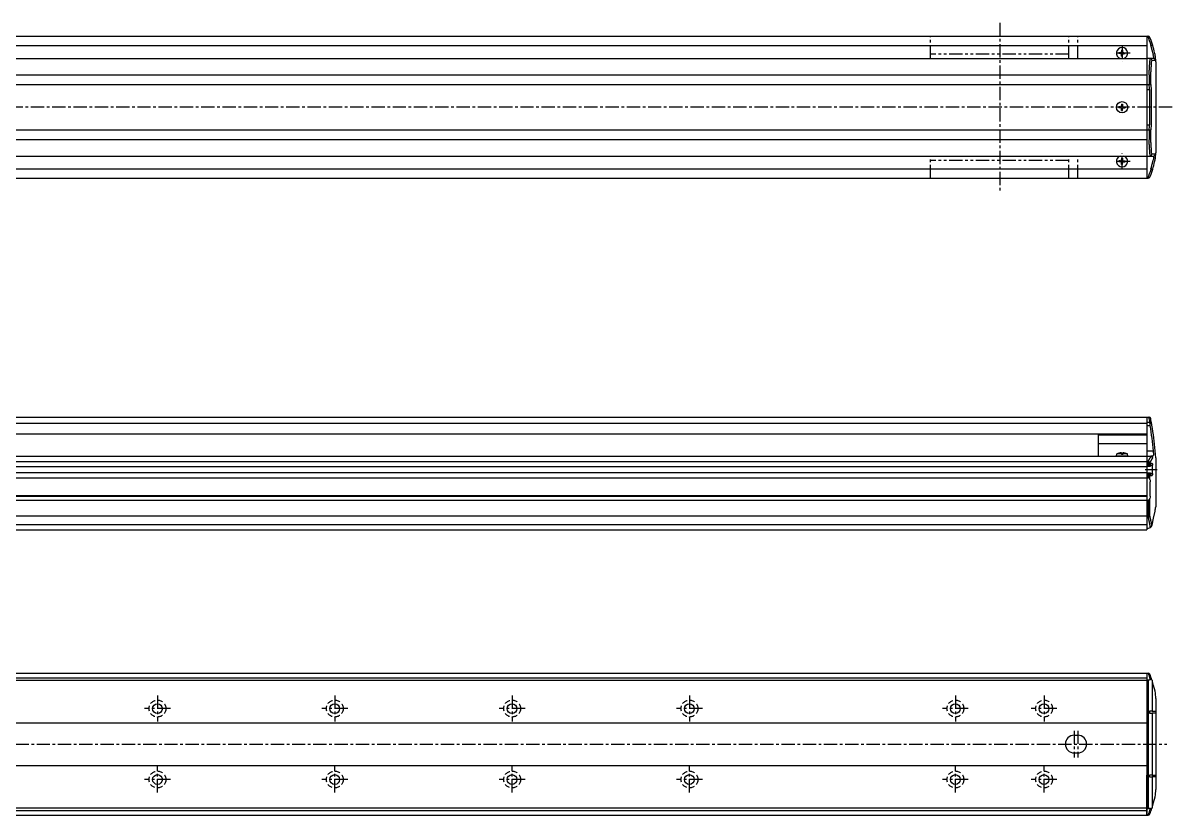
# Model space of a CAD drawing. Extents: x -463 to 833, y 41 to 537.
# Drawn here: x 185 to 833, y 90 to 537 of the extents above; entities that cross this region are included whole.
import ezdxf

# ---------------------------------------------------------------- set-up
doc = ezdxf.new("R2010")
doc.units = 0
for name, pattern in [('CENTER', [12, 7.5, -1.5, 1.5, -1.5]), ('DASHED', [4.5, 3, -1.5]), ('PHANTOM', [15, 7.5, -1.5, 1.5, -1.5, 1.5, -1.5])]:
    doc.linetypes.add(name, pattern=pattern)
doc.layers.get('0').update_dxf_attribs({"linetype": 'CONTINUOUS'})
doc.layers.add('CENTER', color=1, linetype='CENTER')

# ---------------------------------------------------------------- blocks, each defined once
blk = doc.blocks.new('DTL0004')
at = {"color": 0, "linetype": 'CONTINUOUS'}
for p, q in [((-3.15, 0), (-3.04, 1.3)), ((3.15, 0), (-3.15, 0)), ((-0.4, 1.3), (-3.04, 1.3)), ((-0.4, 1.89), (-0.4, 0.9)), ((0.4, 0.9), (-0.4, 0.9)), ((0.4, 1.89), (0.4, 0.9)), ((3.04, 1.3), (0.4, 1.3)), ((3.15, 0), (3.04, 1.3))]:
    blk.add_line(p, q, dxfattribs=at)
for start, end in [(92.87228, 112.35653), (67.64347, 87.12772)]:
    blk.add_arc((0, -6.08), 7.98, start, end, dxfattribs=at)
at = {"color": 0}
blk.add_point((0, 0), dxfattribs=at)
blk.add_point((0, 0), dxfattribs=at)

msp = doc.modelspace()

# ---------------------------------------------------------------- linework, layer by layer
at = {"color": 7, "linetype": 'CONTINUOUS'}
for p, q in [((-263.52, 529.44), (818.48, 529.44)), ((818.48, 529.44), (818.48, 449.44)), ((818.48, 529.44), (819.07, 529.44)), ((819.26, 529.44), (819.07, 529.44)), ((-25.52, 524.24), (818.48, 524.24)), ((802.73, 520.19), (802.73, 519.69)), ((803.48, 520.19), (802.73, 520.19)), ((803.48, 519.69), (802.73, 519.69)), ((804.23, 521.69), (804.23, 520.93)), ((804.23, 521.69), (804.73, 521.69)), ((804.23, 518.19), (804.23, 518.94)), ((804.73, 521.69), (804.73, 520.93)), ((804.73, 518.19), (804.73, 518.94)), ((805.48, 520.19), (806.23, 520.19)), ((805.48, 519.69), (806.23, 519.69)), ((806.23, 520.19), (806.23, 519.69)), ((820.87, 524.26), (820.73, 524.24)), ((821.87, 519.94), (822.08, 519.2)), ((823.06, 519.16), (822.85, 520.16)), ((-263.52, 516.94), (818.48, 516.94)), ((-25.52, 516.94), (818.48, 516.94)), ((804.23, 518.19), (804.73, 518.19)), ((822.15, 516.94), (818.48, 516.94)), ((821.32, 515.94), (823.15, 515.94)), ((823.39, 517.05), (823.38, 517.06)), ((823.48, 515.09), (823.48, 463.79)), ((-263.52, 507.71), (818.48, 507.71)), ((819.66, 507.69), (819.67, 507.69)), ((819.67, 507.69), (819.67, 502.19)), ((820.66, 502.78), (820.66, 507.51)), ((-263.52, 502.17), (818.48, 502.17)), ((818.48, 502.19), (819.56, 502.19)), ((818.48, 499.44), (820, 499.44)), ((819.67, 502.19), (819.56, 502.19)), ((820, 499.44), (820, 479.44)), ((820.98, 479.44), (820.98, 499.44)), ((802.73, 489.69), (802.73, 489.19)), ((803.48, 489.69), (802.73, 489.69)), ((803.48, 489.19), (802.73, 489.19)), ((804.23, 491.19), (804.23, 490.43)), ((804.23, 491.19), (804.73, 491.19)), ((804.23, 487.69), (804.23, 488.44)), ((804.23, 487.69), (804.73, 487.69)), ((804.73, 491.19), (804.73, 490.43)), ((804.73, 487.69), (804.73, 488.44)), ((805.48, 489.69), (806.23, 489.69)), ((805.48, 489.19), (806.23, 489.19)), ((806.23, 489.69), (806.23, 489.19)), ((-263.52, 476.7), (818.48, 476.7)), ((818.48, 479.44), (820, 479.44)), ((818.48, 476.69), (819.56, 476.69)), ((819.56, 476.69), (819.67, 476.68)), ((819.67, 476.68), (819.67, 471.19)), ((820.66, 471.36), (820.66, 476.1)), ((-263.52, 471.17), (818.48, 471.17)), ((819.67, 471.19), (819.66, 471.19)), ((-261.52, 461.94), (820.48, 461.94)), ((-25.52, 461.94), (818.48, 461.94)), ((804.23, 460.69), (804.23, 459.93)), ((804.23, 460.69), (804.73, 460.69)), ((804.73, 460.69), (804.73, 459.93)), ((818.48, 461.94), (822.15, 461.94)), ((823.15, 462.94), (821.32, 462.94)), ((823.38, 461.81), (823.39, 461.82)), ((-25.52, 454.64), (818.48, 454.64)), ((802.73, 459.19), (802.73, 458.69)), ((803.48, 459.19), (802.73, 459.19)), ((803.48, 458.69), (802.73, 458.69)), ((804.23, 457.19), (804.23, 457.94)), ((804.23, 457.19), (804.73, 457.19)), ((804.73, 457.19), (804.73, 457.94)), ((805.48, 459.19), (806.23, 459.19)), ((805.48, 458.69), (806.23, 458.69)), ((806.23, 459.19), (806.23, 458.69)), ((820.87, 454.61), (820.73, 454.63)), ((821.87, 458.94), (822.08, 459.67)), ((822.85, 458.72), (823.06, 459.71)), ((-263.52, 449.44), (818.48, 449.44)), ((818.48, 449.44), (819.07, 449.44)), ((819.07, 449.44), (819.26, 449.44)), ((-25.52, 314.76), (818.48, 314.76)), ((-25.52, 311.4), (818.48, 311.4)), ((818.48, 314.76), (818.48, 252.26)), ((818.48, 314.76), (818.48, 305.26)), ((818.48, 314.76), (819.66, 314.76)), ((818.48, 314.76), (818.48, 305.26)), ((818.48, 311.87), (820.18, 311.87)), ((819.67, 314.76), (819.66, 314.76)), ((-25.52, 305.26), (818.48, 305.26)), ((790.98, 305.26), (790.98, 292.76)), ((790.98, 304.79), (818.48, 304.79)), ((818.48, 309.99), (820.33, 309.99)), ((790.98, 299.8), (818.48, 299.8)), ((-263.52, 292.76), (818.48, 292.76)), ((818.48, 295.76), (822.15, 295.76)), ((818.48, 292.76), (820.73, 292.76)), ((818.48, 292.76), (818.48, 251.26)), ((821.87, 292.76), (820.73, 292.76)), ((820.73, 292.76), (820.87, 292.75)), ((822.08, 292.85), (821.87, 292.76)), ((823.38, 293.08), (823.39, 293.06)), ((823.48, 291.76), (823.48, 264.26)), ((-263.52, 289.76), (818.48, 289.76)), ((-263.52, 287.01), (818.48, 287.01)), ((818.48, 289.76), (819.07, 289.76)), ((818.48, 287.16), (820.45, 287.16)), ((819.07, 289.76), (819.26, 289.74)), ((819.26, 289.74), (819.26, 287.16)), ((820.2, 287.16), (820.2, 289.18)), ((821.4, 288.61), (820.45, 288.61)), ((820.45, 288.61), (820.45, 287.16)), ((820.45, 287.61), (821.71, 287.61)), ((821.71, 282.91), (821.71, 287.61)), ((-263.52, 283.51), (818.48, 283.51)), ((-263.52, 280.49), (818.48, 280.49)), ((818.48, 283.36), (820.45, 283.36)), ((818.48, 280.49), (819.26, 280.49)), ((819.26, 283.36), (819.26, 280.49)), ((820.2, 279.69), (820.2, 283.36)), ((820.45, 283.36), (820.45, 281.91)), ((820.45, 282.91), (821.71, 282.91)), ((820.45, 281.91), (821.4, 281.91)), ((820.34, 270.26), (820.34, 278.26)), ((-263.52, 270.56), (818.48, 270.56)), ((-263.52, 270.26), (818.48, 270.26)), ((-263.52, 268.02), (818.48, 268.02)), ((818.48, 268.02), (819.26, 268.02)), ((819.26, 268.02), (819.26, 258.76)), ((820.2, 259.03), (820.2, 268.83)), ((-263.52, 259.03), (818.48, 259.03)), ((-263.52, 254.26), (818.48, 254.26)), ((818.48, 258.76), (819.21, 258.76)), ((819.26, 258.76), (819.21, 258.76)), ((821.37, 253.79), (821.33, 253.65)), ((-263.52, 251.26), (818.48, 251.26)), ((818.48, 252.26), (819.43, 252.26)), ((-263.52, 170.47), (818.48, 170.47)), ((818.48, 170.47), (818.48, 90.47)), ((818.48, 170.47), (818.48, 148.02)), ((818.48, 170.47), (819.21, 170.47)), ((819.21, 170.47), (819.26, 170.47)), ((-263.52, 167.87), (818.48, 167.87)), ((-263.52, 166.47), (818.48, 166.47)), ((818.48, 166.72), (819.43, 166.72)), ((819.43, 94.23), (819.43, 166.72)), ((821.33, 166.68), (821.37, 166.56)), ((821.37, 166.56), (821.37, 148.97)), ((823.48, 156.12), (823.48, 104.82)), ((818.93, 148.97), (818.48, 148.97)), ((818.48, 148.02), (818.93, 148.02)), ((818.93, 148.97), (818.93, 111.97)), ((821.37, 148.97), (819.98, 148.97)), ((819.98, 148.97), (819.98, 147.97)), ((819.98, 147.97), (821.37, 147.97)), ((821.37, 148.97), (823.31, 148.97)), ((821.37, 147.97), (821.37, 112.97)), ((823.31, 147.97), (821.37, 147.97)), ((823.31, 148.97), (823.48, 148.92)), ((823.48, 147.91), (823.31, 147.97)), ((-263.52, 142.47), (818.48, 142.47)), ((777.48, 135.47), (779.48, 135.47)), ((777.48, 125.47), (779.48, 125.47)), ((-263.52, 118.47), (818.48, 118.47)), ((818.93, 112.93), (818.48, 112.92)), ((818.48, 90.47), (818.48, 112.92)), ((818.93, 111.97), (818.48, 111.97)), ((821.37, 112.97), (819.98, 112.97)), ((819.98, 111.97), (819.98, 112.97)), ((819.98, 111.97), (821.37, 111.97)), ((821.37, 112.97), (823.31, 112.97)), ((821.37, 111.97), (821.37, 94.39)), ((823.31, 111.97), (821.37, 111.97)), ((823.31, 112.97), (823.48, 113.04)), ((823.48, 112.03), (823.31, 111.97)), ((-263.52, 94.47), (818.48, 94.47)), ((-263.52, 93.07), (818.48, 93.07)), ((818.48, 94.23), (819.43, 94.23)), ((821.37, 94.39), (821.33, 94.27)), ((-263.52, 90.47), (818.48, 90.47)), ((818.48, 90.47), (819.21, 90.47)), ((819.26, 90.47), (819.21, 90.47))]:
    msp.add_line(p, q, dxfattribs=at)
at = {"color": 3, "linetype": 'PHANTOM'}
for p, q in [((696.48, 516.94), (696.48, 529.44)), ((774.48, 516.94), (774.48, 529.44)), ((779.48, 516.94), (779.48, 529.44)), ((774.48, 519.44), (696.48, 519.44)), ((696.48, 449.44), (696.48, 461.94)), ((774.48, 449.44), (774.48, 461.94)), ((779.48, 449.44), (779.48, 461.94)), ((774.48, 459.44), (696.48, 459.44))]:
    msp.add_line(p, q, dxfattribs=at)
at = {"color": 7, "linetype": 'CONTINUOUS'}
for points in [[(821.77, 524.26), (821.77, 524.26), (821.75, 524.28), (821.65, 524.34), (821.45, 524.35), (821.18, 524.32), (820.87, 524.26)], [(822.39, 517.74), (822.29, 518.3), (822.08, 519.2)], [(822.39, 461.13), (822.29, 460.57), (822.08, 459.67)], [(821.77, 454.61), (821.77, 454.61), (821.75, 454.59), (821.65, 454.53), (821.45, 454.52), (821.18, 454.55), (820.87, 454.61)], [(820.33, 309.99), (820.3, 310.42), (820.25, 311.04), (820.2, 311.54), (820.18, 311.87)], [(822.08, 292.85), (822.29, 293.25), (822.39, 293.71)], [(821.4, 288.61), (821.41, 288.61), (821.51, 288.54), (821.6, 288.37), (821.67, 288.13), (821.71, 287.83), (821.71, 287.61)], [(820.2, 279.69), (820.28, 279.2), (820.34, 278.26)], [(821.71, 282.91), (821.71, 282.81), (821.68, 282.49), (821.62, 282.2), (821.53, 282), (821.42, 281.91), (821.4, 281.91)], [(820.34, 270.26), (820.32, 269.71), (820.2, 268.83)], [(821.37, 253.79), (822.29, 257.88), (823.06, 261.84)], [(821.33, 166.68), (821.28, 166.78), (821.14, 166.91), (820.88, 166.97), (820.49, 166.9)], [(823.06, 160.2), (822.29, 163.47), (821.37, 166.56)], [(821.37, 94.39), (822.29, 97.48), (823.06, 100.75)], [(820.49, 94.05), (820.7, 93.99), (821, 93.99), (821.23, 94.1), (821.33, 94.27)]]:
    msp.add_lwpolyline(points, dxfattribs=at)
for points in [[(819.66, 507.68, 0), (819.67, 507.75, 0), (819.67, 507.81, 0), (819.68, 507.87, 0), (819.68, 507.93, 0), (819.68, 507.99, 0), (819.69, 508.06, 0), (819.69, 508.12, 0), (819.7, 508.18, 0), (819.7, 508.24, 0), (819.7, 508.3, 0), (819.71, 508.37, 0), (819.71, 508.43, 0), (819.72, 508.49, 0), (819.72, 508.55, 0), (819.73, 508.61, 0), (819.73, 508.68, 0), (819.73, 508.74, 0), (819.74, 508.8, 0), (819.74, 508.86, 0), (819.75, 508.92, 0), (819.75, 508.99, 0), (819.75, 509.05, 0), (819.76, 509.11, 0), (819.76, 509.17, 0), (819.77, 509.23, 0), (819.77, 509.29, 0), (819.77, 509.36, 0), (819.78, 509.42, 0), (819.78, 509.48, 0), (819.79, 509.54, 0), (819.79, 509.6, 0), (819.8, 509.67, 0), (819.8, 509.73, 0), (819.8, 509.79, 0), (819.81, 509.85, 0), (819.81, 509.91, 0), (819.82, 509.98, 0), (819.82, 510.04, 0), (819.82, 510.1, 0), (819.83, 510.16, 0), (819.83, 510.22, 0), (819.84, 510.29, 0), (819.84, 510.35, 0), (819.84, 510.41, 0), (819.85, 510.47, 0), (819.85, 510.53, 0), (819.86, 510.6, 0), (819.86, 510.66, 0), (819.86, 510.72, 0), (819.87, 510.78, 0), (819.87, 510.84, 0), (819.88, 510.91, 0), (819.88, 510.97, 0), (819.88, 511.03, 0), (819.89, 511.09, 0), (819.89, 511.15, 0), (819.9, 511.22, 0), (819.9, 511.28, 0), (819.9, 511.34, 0), (819.91, 511.4, 0), (819.91, 511.46, 0), (819.92, 511.53, 0), (819.92, 511.59, 0), (819.92, 511.65, 0), (819.93, 511.71, 0), (819.93, 511.77, 0), (819.94, 511.84, 0), (819.94, 511.9, 0), (819.94, 511.96, 0), (819.95, 512.02, 0), (819.95, 512.08, 0), (819.96, 512.15, 0), (819.96, 512.21, 0), (819.96, 512.27, 0), (819.97, 512.33, 0), (819.97, 512.39, 0), (819.98, 512.46, 0), (819.98, 512.52, 0), (819.98, 512.58, 0), (819.99, 512.64, 0), (819.99, 512.7, 0), (820, 512.77, 0), (820, 512.83, 0), (820, 512.89, 0), (820.01, 512.95, 0), (820.01, 513.01, 0), (820.02, 513.08, 0), (820.02, 513.14, 0), (820.02, 513.2, 0), (820.03, 513.26, 0), (820.03, 513.32, 0), (820.04, 513.39, 0), (820.04, 513.45, 0), (820.04, 513.51, 0), (820.05, 513.57, 0), (820.05, 513.63, 0), (820.06, 513.7, 0), (820.06, 513.76, 0), (820.06, 513.82, 0), (820.07, 513.88, 0), (820.07, 513.94, 0), (820.07, 514.01, 0), (820.08, 514.07, 0), (820.08, 514.13, 0), (820.09, 514.19, 0), (820.09, 514.25, 0), (820.09, 514.32, 0), (820.1, 514.38, 0), (820.1, 514.44, 0), (820.11, 514.5, 0), (820.11, 514.56, 0), (820.11, 514.63, 0), (820.12, 514.69, 0), (820.12, 514.75, 0), (820.13, 514.81, 0), (820.13, 514.87, 0), (820.13, 514.94, 0), (820.14, 515, 0), (820.14, 515.06, 0), (820.14, 515.12, 0), (820.15, 515.18, 0), (820.15, 515.25, 0), (820.16, 515.31, 0), (820.16, 515.37, 0), (820.16, 515.43, 0), (820.17, 515.49, 0), (820.17, 515.56, 0), (820.18, 515.62, 0)], [(820.66, 507.51, 0), (820.66, 507.57, 0), (820.67, 507.63, 0), (820.67, 507.69, 0), (820.67, 507.75, 0), (820.68, 507.81, 0), (820.68, 507.87, 0), (820.69, 507.93, 0), (820.69, 507.99, 0), (820.69, 508.05, 0), (820.7, 508.11, 0), (820.7, 508.18, 0), (820.71, 508.24, 0), (820.71, 508.3, 0), (820.72, 508.36, 0), (820.72, 508.42, 0), (820.72, 508.48, 0), (820.73, 508.54, 0), (820.73, 508.6, 0), (820.74, 508.66, 0), (820.74, 508.72, 0), (820.74, 508.78, 0), (820.75, 508.84, 0), (820.75, 508.9, 0), (820.76, 508.96, 0), (820.76, 509.02, 0), (820.76, 509.08, 0), (820.77, 509.15, 0), (820.77, 509.21, 0), (820.78, 509.27, 0), (820.78, 509.33, 0), (820.78, 509.39, 0), (820.79, 509.45, 0), (820.79, 509.51, 0), (820.8, 509.57, 0), (820.8, 509.63, 0), (820.8, 509.69, 0), (820.81, 509.75, 0), (820.81, 509.81, 0), (820.82, 509.87, 0), (820.82, 509.93, 0), (820.82, 509.99, 0), (820.83, 510.06, 0), (820.83, 510.12, 0), (820.84, 510.18, 0), (820.84, 510.24, 0), (820.84, 510.3, 0), (820.85, 510.36, 0), (820.85, 510.42, 0), (820.86, 510.48, 0), (820.86, 510.54, 0), (820.86, 510.6, 0), (820.87, 510.66, 0), (820.87, 510.72, 0), (820.88, 510.78, 0), (820.88, 510.84, 0), (820.88, 510.9, 0), (820.89, 510.97, 0), (820.89, 511.03, 0), (820.9, 511.09, 0), (820.9, 511.15, 0), (820.9, 511.21, 0), (820.91, 511.27, 0), (820.91, 511.33, 0), (820.91, 511.39, 0), (820.92, 511.45, 0), (820.92, 511.51, 0), (820.93, 511.57, 0), (820.93, 511.63, 0), (820.93, 511.69, 0), (820.94, 511.75, 0), (820.94, 511.82, 0), (820.95, 511.88, 0), (820.95, 511.94, 0), (820.95, 512, 0), (820.96, 512.06, 0), (820.96, 512.12, 0), (820.97, 512.18, 0), (820.97, 512.24, 0), (820.97, 512.3, 0), (820.98, 512.36, 0), (820.98, 512.42, 0), (820.99, 512.48, 0), (820.99, 512.54, 0), (820.99, 512.6, 0), (821, 512.67, 0), (821, 512.73, 0), (821, 512.79, 0), (821.01, 512.85, 0), (821.01, 512.91, 0), (821.02, 512.97, 0), (821.02, 513.03, 0), (821.02, 513.09, 0), (821.03, 513.15, 0), (821.03, 513.21, 0), (821.04, 513.27, 0), (821.04, 513.33, 0), (821.04, 513.39, 0), (821.05, 513.45, 0), (821.05, 513.52, 0), (821.05, 513.58, 0), (821.06, 513.64, 0), (821.06, 513.7, 0), (821.07, 513.76, 0), (821.07, 513.82, 0), (821.07, 513.88, 0), (821.08, 513.94, 0), (821.08, 514, 0), (821.09, 514.06, 0), (821.09, 514.12, 0), (821.09, 514.18, 0), (821.1, 514.24, 0), (821.1, 514.3, 0), (821.1, 514.37, 0), (821.11, 514.43, 0), (821.11, 514.49, 0), (821.12, 514.55, 0), (821.12, 514.61, 0), (821.12, 514.67, 0), (821.13, 514.73, 0), (821.13, 514.79, 0), (821.13, 514.85, 0), (821.14, 514.91, 0), (821.14, 514.97, 0), (821.15, 515.03, 0), (821.15, 515.09, 0), (821.15, 515.16, 0), (821.16, 515.22, 0), (821.16, 515.28, 0)], [(820.18, 463.25, 0), (820.17, 463.31, 0), (820.17, 463.38, 0), (820.16, 463.44, 0), (820.16, 463.5, 0), (820.16, 463.56, 0), (820.15, 463.62, 0), (820.15, 463.69, 0), (820.14, 463.75, 0), (820.14, 463.81, 0), (820.14, 463.87, 0), (820.13, 463.93, 0), (820.13, 464, 0), (820.13, 464.06, 0), (820.12, 464.12, 0), (820.12, 464.18, 0), (820.11, 464.24, 0), (820.11, 464.31, 0), (820.11, 464.37, 0), (820.1, 464.43, 0), (820.1, 464.49, 0), (820.09, 464.55, 0), (820.09, 464.62, 0), (820.09, 464.68, 0), (820.08, 464.74, 0), (820.08, 464.8, 0), (820.07, 464.86, 0), (820.07, 464.93, 0), (820.07, 464.99, 0), (820.06, 465.05, 0), (820.06, 465.11, 0), (820.06, 465.17, 0), (820.05, 465.24, 0), (820.05, 465.3, 0), (820.04, 465.36, 0), (820.04, 465.42, 0), (820.04, 465.48, 0), (820.03, 465.55, 0), (820.03, 465.61, 0), (820.02, 465.67, 0), (820.02, 465.73, 0), (820.02, 465.79, 0), (820.01, 465.86, 0), (820.01, 465.92, 0), (820, 465.98, 0), (820, 466.04, 0), (820, 466.1, 0), (819.99, 466.17, 0), (819.99, 466.23, 0), (819.98, 466.29, 0), (819.98, 466.35, 0), (819.98, 466.41, 0), (819.97, 466.48, 0), (819.97, 466.54, 0), (819.96, 466.6, 0), (819.96, 466.66, 0), (819.96, 466.72, 0), (819.95, 466.79, 0), (819.95, 466.85, 0), (819.94, 466.91, 0), (819.94, 466.97, 0), (819.94, 467.03, 0), (819.93, 467.1, 0), (819.93, 467.16, 0), (819.92, 467.22, 0), (819.92, 467.28, 0), (819.92, 467.34, 0), (819.91, 467.41, 0), (819.91, 467.47, 0), (819.9, 467.53, 0), (819.9, 467.59, 0), (819.9, 467.65, 0), (819.89, 467.72, 0), (819.89, 467.78, 0), (819.88, 467.84, 0), (819.88, 467.9, 0), (819.88, 467.96, 0), (819.87, 468.03, 0), (819.87, 468.09, 0), (819.86, 468.15, 0), (819.86, 468.21, 0), (819.86, 468.27, 0), (819.85, 468.34, 0), (819.85, 468.4, 0), (819.84, 468.46, 0), (819.84, 468.52, 0), (819.84, 468.58, 0), (819.83, 468.65, 0), (819.83, 468.71, 0), (819.82, 468.77, 0), (819.82, 468.83, 0), (819.82, 468.89, 0), (819.81, 468.96, 0), (819.81, 469.02, 0), (819.8, 469.08, 0), (819.8, 469.14, 0), (819.8, 469.2, 0), (819.79, 469.27, 0), (819.79, 469.33, 0), (819.78, 469.39, 0), (819.78, 469.45, 0), (819.77, 469.51, 0), (819.77, 469.58, 0), (819.77, 469.64, 0), (819.76, 469.7, 0), (819.76, 469.76, 0), (819.75, 469.82, 0), (819.75, 469.88, 0), (819.75, 469.95, 0), (819.74, 470.01, 0), (819.74, 470.07, 0), (819.73, 470.13, 0), (819.73, 470.19, 0), (819.73, 470.26, 0), (819.72, 470.32, 0), (819.72, 470.38, 0), (819.71, 470.44, 0), (819.71, 470.5, 0), (819.7, 470.57, 0), (819.7, 470.63, 0), (819.7, 470.69, 0), (819.69, 470.75, 0), (819.69, 470.81, 0), (819.68, 470.88, 0), (819.68, 470.94, 0), (819.68, 471, 0), (819.67, 471.06, 0), (819.67, 471.12, 0), (819.66, 471.18, 0)], [(821.16, 463.59, 0), (821.16, 463.65, 0), (821.15, 463.71, 0), (821.15, 463.78, 0), (821.15, 463.84, 0), (821.14, 463.9, 0), (821.14, 463.96, 0), (821.13, 464.02, 0), (821.13, 464.08, 0), (821.13, 464.14, 0), (821.12, 464.2, 0), (821.12, 464.26, 0), (821.12, 464.32, 0), (821.11, 464.38, 0), (821.11, 464.44, 0), (821.1, 464.5, 0), (821.1, 464.57, 0), (821.1, 464.63, 0), (821.09, 464.69, 0), (821.09, 464.75, 0), (821.09, 464.81, 0), (821.08, 464.87, 0), (821.08, 464.93, 0), (821.07, 464.99, 0), (821.07, 465.05, 0), (821.07, 465.11, 0), (821.06, 465.17, 0), (821.06, 465.23, 0), (821.05, 465.29, 0), (821.05, 465.35, 0), (821.05, 465.42, 0), (821.04, 465.48, 0), (821.04, 465.54, 0), (821.04, 465.6, 0), (821.03, 465.66, 0), (821.03, 465.72, 0), (821.02, 465.78, 0), (821.02, 465.84, 0), (821.02, 465.9, 0), (821.01, 465.96, 0), (821.01, 466.02, 0), (821, 466.08, 0), (821, 466.14, 0), (821, 466.2, 0), (820.99, 466.27, 0), (820.99, 466.33, 0), (820.99, 466.39, 0), (820.98, 466.45, 0), (820.98, 466.51, 0), (820.97, 466.57, 0), (820.97, 466.63, 0), (820.97, 466.69, 0), (820.96, 466.75, 0), (820.96, 466.81, 0), (820.95, 466.87, 0), (820.95, 466.93, 0), (820.95, 466.99, 0), (820.94, 467.05, 0), (820.94, 467.12, 0), (820.93, 467.18, 0), (820.93, 467.24, 0), (820.93, 467.3, 0), (820.92, 467.36, 0), (820.92, 467.42, 0), (820.91, 467.48, 0), (820.91, 467.54, 0), (820.91, 467.6, 0), (820.9, 467.66, 0), (820.9, 467.72, 0), (820.9, 467.78, 0), (820.89, 467.84, 0), (820.89, 467.9, 0), (820.88, 467.97, 0), (820.88, 468.03, 0), (820.88, 468.09, 0), (820.87, 468.15, 0), (820.87, 468.21, 0), (820.86, 468.27, 0), (820.86, 468.33, 0), (820.86, 468.39, 0), (820.85, 468.45, 0), (820.85, 468.51, 0), (820.84, 468.57, 0), (820.84, 468.63, 0), (820.84, 468.69, 0), (820.83, 468.75, 0), (820.83, 468.81, 0), (820.82, 468.88, 0), (820.82, 468.94, 0), (820.82, 469, 0), (820.81, 469.06, 0), (820.81, 469.12, 0), (820.8, 469.18, 0), (820.8, 469.24, 0), (820.8, 469.3, 0), (820.79, 469.36, 0), (820.79, 469.42, 0), (820.78, 469.48, 0), (820.78, 469.54, 0), (820.78, 469.6, 0), (820.77, 469.66, 0), (820.77, 469.72, 0), (820.76, 469.78, 0), (820.76, 469.85, 0), (820.76, 469.91, 0), (820.75, 469.97, 0), (820.75, 470.03, 0), (820.74, 470.09, 0), (820.74, 470.15, 0), (820.74, 470.21, 0), (820.73, 470.27, 0), (820.73, 470.33, 0), (820.72, 470.39, 0), (820.72, 470.45, 0), (820.72, 470.51, 0), (820.71, 470.57, 0), (820.71, 470.63, 0), (820.7, 470.69, 0), (820.7, 470.76, 0), (820.69, 470.82, 0), (820.69, 470.88, 0), (820.69, 470.94, 0), (820.68, 471, 0), (820.68, 471.06, 0), (820.67, 471.12, 0), (820.67, 471.18, 0), (820.67, 471.24, 0), (820.66, 471.3, 0), (820.66, 471.36, 0)], [(819.07, 289.76, 0), (819.08, 289.78, 0), (819.1, 289.8, 0), (819.11, 289.83, 0), (819.13, 289.85, 0), (819.15, 289.87, 0), (819.16, 289.9, 0), (819.18, 289.92, 0), (819.19, 289.94, 0), (819.21, 289.96, 0), (819.22, 289.99, 0), (819.24, 290.01, 0), (819.26, 290.03, 0), (819.27, 290.06, 0), (819.29, 290.08, 0), (819.3, 290.1, 0), (819.32, 290.13, 0), (819.33, 290.15, 0), (819.35, 290.17, 0), (819.36, 290.19, 0), (819.38, 290.22, 0), (819.4, 290.24, 0), (819.41, 290.26, 0), (819.43, 290.29, 0), (819.44, 290.31, 0), (819.46, 290.33, 0), (819.47, 290.36, 0), (819.49, 290.38, 0), (819.5, 290.4, 0), (819.52, 290.43, 0), (819.53, 290.45, 0), (819.55, 290.47, 0), (819.56, 290.5, 0), (819.58, 290.52, 0), (819.59, 290.54, 0), (819.61, 290.57, 0), (819.62, 290.59, 0), (819.64, 290.61, 0), (819.65, 290.63, 0), (819.67, 290.66, 0), (819.68, 290.68, 0), (819.7, 290.7, 0), (819.71, 290.73, 0), (819.73, 290.75, 0), (819.74, 290.77, 0), (819.76, 290.8, 0), (819.77, 290.82, 0), (819.79, 290.84, 0), (819.8, 290.87, 0), (819.81, 290.89, 0), (819.83, 290.91, 0), (819.84, 290.94, 0), (819.86, 290.96, 0), (819.87, 290.98, 0), (819.89, 291.01, 0), (819.9, 291.03, 0), (819.92, 291.05, 0), (819.93, 291.08, 0), (819.94, 291.1, 0), (819.96, 291.12, 0), (819.97, 291.15, 0), (819.99, 291.17, 0), (820, 291.19, 0), (820.02, 291.22, 0), (820.03, 291.24, 0), (820.04, 291.26, 0), (820.06, 291.29, 0), (820.07, 291.31, 0), (820.09, 291.33, 0), (820.1, 291.36, 0), (820.11, 291.38, 0), (820.13, 291.4, 0), (820.14, 291.43, 0), (820.16, 291.45, 0), (820.17, 291.47, 0), (820.18, 291.5, 0), (820.2, 291.52, 0), (820.21, 291.54, 0), (820.22, 291.57, 0), (820.24, 291.59, 0), (820.25, 291.61, 0), (820.27, 291.64, 0), (820.28, 291.66, 0), (820.29, 291.69, 0), (820.31, 291.71, 0), (820.32, 291.73, 0), (820.33, 291.76, 0), (820.35, 291.78, 0), (820.36, 291.8, 0), (820.37, 291.83, 0), (820.39, 291.85, 0), (820.4, 291.87, 0), (820.41, 291.9, 0), (820.43, 291.92, 0), (820.44, 291.94, 0), (820.45, 291.97, 0), (820.47, 291.99, 0), (820.48, 292.01, 0), (820.49, 292.04, 0), (820.51, 292.06, 0), (820.52, 292.08, 0), (820.53, 292.11, 0), (820.54, 292.13, 0), (820.56, 292.16, 0), (820.57, 292.18, 0), (820.58, 292.2, 0), (820.6, 292.23, 0), (820.61, 292.25, 0), (820.62, 292.27, 0), (820.64, 292.3, 0), (820.65, 292.32, 0), (820.66, 292.34, 0), (820.67, 292.37, 0), (820.69, 292.39, 0), (820.7, 292.42, 0), (820.71, 292.44, 0), (820.72, 292.46, 0), (820.74, 292.49, 0), (820.75, 292.51, 0), (820.76, 292.53, 0), (820.77, 292.56, 0), (820.79, 292.58, 0), (820.8, 292.6, 0), (820.81, 292.63, 0), (820.82, 292.65, 0), (820.84, 292.68, 0), (820.85, 292.7, 0), (820.86, 292.72, 0), (820.87, 292.75, 0)], [(820.2, 289.18, 0), (820.21, 289.2, 0), (820.22, 289.22, 0), (820.24, 289.24, 0), (820.25, 289.26, 0), (820.26, 289.28, 0), (820.28, 289.3, 0), (820.29, 289.32, 0), (820.3, 289.34, 0), (820.32, 289.36, 0), (820.33, 289.38, 0), (820.35, 289.4, 0), (820.36, 289.42, 0), (820.37, 289.44, 0), (820.39, 289.46, 0), (820.4, 289.48, 0), (820.41, 289.5, 0), (820.43, 289.52, 0), (820.44, 289.54, 0), (820.45, 289.56, 0), (820.47, 289.58, 0), (820.48, 289.6, 0), (820.49, 289.62, 0), (820.5, 289.64, 0), (820.52, 289.66, 0), (820.53, 289.68, 0), (820.54, 289.7, 0), (820.56, 289.72, 0), (820.57, 289.74, 0), (820.58, 289.76, 0), (820.6, 289.78, 0), (820.61, 289.8, 0), (820.62, 289.82, 0), (820.64, 289.84, 0), (820.65, 289.86, 0), (820.66, 289.88, 0), (820.67, 289.9, 0), (820.69, 289.92, 0), (820.7, 289.94, 0), (820.71, 289.96, 0), (820.73, 289.98, 0), (820.74, 290, 0), (820.75, 290.02, 0), (820.76, 290.04, 0), (820.78, 290.06, 0), (820.79, 290.08, 0), (820.8, 290.1, 0), (820.81, 290.12, 0), (820.83, 290.14, 0), (820.84, 290.16, 0), (820.85, 290.18, 0), (820.87, 290.2, 0), (820.88, 290.22, 0), (820.89, 290.24, 0), (820.9, 290.26, 0), (820.92, 290.28, 0), (820.93, 290.3, 0), (820.94, 290.32, 0), (820.95, 290.34, 0), (820.96, 290.36, 0), (820.98, 290.38, 0), (820.99, 290.4, 0), (821, 290.42, 0), (821.01, 290.44, 0), (821.03, 290.46, 0), (821.04, 290.48, 0), (821.05, 290.5, 0), (821.06, 290.52, 0), (821.08, 290.54, 0), (821.09, 290.56, 0), (821.1, 290.58, 0), (821.11, 290.6, 0), (821.12, 290.62, 0), (821.14, 290.64, 0), (821.15, 290.66, 0), (821.16, 290.68, 0), (821.17, 290.7, 0), (821.18, 290.72, 0), (821.2, 290.74, 0), (821.21, 290.76, 0), (821.22, 290.78, 0), (821.23, 290.8, 0), (821.24, 290.82, 0), (821.26, 290.84, 0), (821.27, 290.86, 0), (821.28, 290.88, 0), (821.29, 290.9, 0), (821.3, 290.92, 0), (821.31, 290.94, 0), (821.33, 290.96, 0), (821.34, 290.99, 0), (821.35, 291.01, 0), (821.36, 291.03, 0), (821.37, 291.05, 0), (821.38, 291.07, 0), (821.4, 291.09, 0), (821.41, 291.11, 0), (821.42, 291.13, 0), (821.43, 291.15, 0), (821.44, 291.17, 0), (821.45, 291.19, 0), (821.47, 291.21, 0), (821.48, 291.23, 0), (821.49, 291.25, 0), (821.5, 291.27, 0), (821.51, 291.29, 0), (821.52, 291.31, 0), (821.53, 291.33, 0), (821.54, 291.35, 0), (821.56, 291.37, 0), (821.57, 291.39, 0), (821.58, 291.41, 0), (821.59, 291.43, 0), (821.6, 291.45, 0), (821.61, 291.47, 0), (821.62, 291.49, 0), (821.63, 291.51, 0), (821.65, 291.53, 0), (821.66, 291.55, 0), (821.67, 291.57, 0), (821.68, 291.59, 0), (821.69, 291.61, 0), (821.7, 291.64, 0), (821.71, 291.66, 0), (821.72, 291.68, 0), (821.73, 291.7, 0), (821.74, 291.72, 0), (821.76, 291.74, 0), (821.77, 291.76, 0)], [(820.49, 252.56, 0), (820.48, 252.61, 0), (820.47, 252.66, 0), (820.46, 252.71, 0), (820.45, 252.76, 0), (820.44, 252.81, 0), (820.44, 252.86, 0), (820.43, 252.91, 0), (820.42, 252.96, 0), (820.41, 253, 0), (820.4, 253.05, 0), (820.39, 253.1, 0), (820.38, 253.15, 0), (820.37, 253.2, 0), (820.36, 253.25, 0), (820.35, 253.3, 0), (820.34, 253.35, 0), (820.33, 253.39, 0), (820.32, 253.44, 0), (820.32, 253.49, 0), (820.31, 253.54, 0), (820.3, 253.59, 0), (820.29, 253.64, 0), (820.28, 253.69, 0), (820.27, 253.74, 0), (820.26, 253.78, 0), (820.25, 253.83, 0), (820.24, 253.88, 0), (820.23, 253.93, 0), (820.22, 253.98, 0), (820.21, 254.03, 0), (820.2, 254.08, 0), (820.19, 254.13, 0), (820.18, 254.17, 0), (820.17, 254.22, 0), (820.16, 254.27, 0), (820.15, 254.32, 0), (820.14, 254.37, 0), (820.13, 254.42, 0), (820.13, 254.47, 0), (820.12, 254.51, 0), (820.11, 254.56, 0), (820.1, 254.61, 0), (820.09, 254.66, 0), (820.08, 254.71, 0), (820.07, 254.76, 0), (820.06, 254.81, 0), (820.05, 254.85, 0), (820.04, 254.9, 0), (820.03, 254.95, 0), (820.02, 255, 0), (820.01, 255.05, 0), (820, 255.1, 0), (819.99, 255.15, 0), (819.98, 255.19, 0), (819.97, 255.24, 0), (819.96, 255.29, 0), (819.95, 255.34, 0), (819.94, 255.39, 0), (819.93, 255.44, 0), (819.92, 255.48, 0), (819.91, 255.53, 0), (819.9, 255.58, 0), (819.89, 255.63, 0), (819.88, 255.68, 0), (819.87, 255.73, 0), (819.86, 255.78, 0), (819.85, 255.82, 0), (819.84, 255.87, 0), (819.83, 255.92, 0), (819.82, 255.97, 0), (819.81, 256.02, 0), (819.8, 256.07, 0), (819.79, 256.11, 0), (819.78, 256.16, 0), (819.77, 256.21, 0), (819.76, 256.26, 0), (819.75, 256.31, 0), (819.74, 256.36, 0), (819.73, 256.4, 0), (819.72, 256.45, 0), (819.71, 256.5, 0), (819.7, 256.55, 0), (819.69, 256.6, 0), (819.68, 256.64, 0), (819.67, 256.69, 0), (819.66, 256.74, 0), (819.65, 256.79, 0), (819.64, 256.84, 0), (819.63, 256.89, 0), (819.62, 256.93, 0), (819.61, 256.98, 0), (819.59, 257.03, 0), (819.58, 257.08, 0), (819.57, 257.13, 0), (819.56, 257.17, 0), (819.55, 257.22, 0), (819.54, 257.27, 0), (819.53, 257.32, 0), (819.52, 257.37, 0), (819.51, 257.42, 0), (819.5, 257.46, 0), (819.49, 257.51, 0), (819.48, 257.56, 0), (819.47, 257.61, 0), (819.46, 257.66, 0), (819.45, 257.7, 0), (819.44, 257.75, 0), (819.43, 257.8, 0), (819.42, 257.85, 0), (819.41, 257.9, 0), (819.4, 257.94, 0), (819.38, 257.99, 0), (819.37, 258.04, 0), (819.36, 258.09, 0), (819.35, 258.14, 0), (819.34, 258.18, 0), (819.33, 258.23, 0), (819.32, 258.28, 0), (819.31, 258.33, 0), (819.3, 258.37, 0), (819.29, 258.42, 0), (819.28, 258.47, 0), (819.27, 258.52, 0), (819.26, 258.57, 0), (819.24, 258.61, 0), (819.23, 258.66, 0), (819.22, 258.71, 0), (819.21, 258.76, 0)], [(821.33, 253.65, 0), (821.32, 253.69, 0), (821.31, 253.73, 0), (821.31, 253.78, 0), (821.3, 253.82, 0), (821.29, 253.86, 0), (821.28, 253.9, 0), (821.27, 253.94, 0), (821.27, 253.99, 0), (821.26, 254.03, 0), (821.25, 254.07, 0), (821.24, 254.11, 0), (821.23, 254.16, 0), (821.22, 254.2, 0), (821.22, 254.24, 0), (821.21, 254.28, 0), (821.2, 254.33, 0), (821.19, 254.37, 0), (821.18, 254.41, 0), (821.17, 254.45, 0), (821.17, 254.5, 0), (821.16, 254.54, 0), (821.15, 254.58, 0), (821.14, 254.62, 0), (821.13, 254.66, 0), (821.12, 254.71, 0), (821.11, 254.75, 0), (821.11, 254.79, 0), (821.1, 254.83, 0), (821.09, 254.88, 0), (821.08, 254.92, 0), (821.07, 254.96, 0), (821.06, 255, 0), (821.06, 255.04, 0), (821.05, 255.09, 0), (821.04, 255.13, 0), (821.03, 255.17, 0), (821.02, 255.21, 0), (821.01, 255.26, 0), (821, 255.3, 0), (821, 255.34, 0), (820.99, 255.38, 0), (820.98, 255.42, 0), (820.97, 255.47, 0), (820.96, 255.51, 0), (820.95, 255.55, 0), (820.94, 255.59, 0), (820.93, 255.63, 0), (820.93, 255.68, 0), (820.92, 255.72, 0), (820.91, 255.76, 0), (820.9, 255.8, 0), (820.89, 255.85, 0), (820.88, 255.89, 0), (820.87, 255.93, 0), (820.86, 255.97, 0), (820.86, 256.01, 0), (820.85, 256.06, 0), (820.84, 256.1, 0), (820.83, 256.14, 0), (820.82, 256.18, 0), (820.81, 256.22, 0), (820.8, 256.27, 0), (820.79, 256.31, 0), (820.79, 256.35, 0), (820.78, 256.39, 0), (820.77, 256.43, 0), (820.76, 256.48, 0), (820.75, 256.52, 0), (820.74, 256.56, 0), (820.73, 256.6, 0), (820.72, 256.64, 0), (820.71, 256.69, 0), (820.71, 256.73, 0), (820.7, 256.77, 0), (820.69, 256.81, 0), (820.68, 256.85, 0), (820.67, 256.9, 0), (820.66, 256.94, 0), (820.65, 256.98, 0), (820.64, 257.02, 0), (820.63, 257.06, 0), (820.62, 257.11, 0), (820.62, 257.15, 0), (820.61, 257.19, 0), (820.6, 257.23, 0), (820.59, 257.27, 0), (820.58, 257.31, 0), (820.57, 257.36, 0), (820.56, 257.4, 0), (820.55, 257.44, 0), (820.54, 257.48, 0), (820.53, 257.52, 0), (820.52, 257.57, 0), (820.51, 257.61, 0), (820.51, 257.65, 0), (820.5, 257.69, 0), (820.49, 257.73, 0), (820.48, 257.77, 0), (820.47, 257.82, 0), (820.46, 257.86, 0), (820.45, 257.9, 0), (820.44, 257.94, 0), (820.43, 257.98, 0), (820.42, 258.03, 0), (820.41, 258.07, 0), (820.4, 258.11, 0), (820.39, 258.15, 0), (820.39, 258.19, 0), (820.38, 258.23, 0), (820.37, 258.28, 0), (820.36, 258.32, 0), (820.35, 258.36, 0), (820.34, 258.4, 0), (820.33, 258.44, 0), (820.32, 258.48, 0), (820.31, 258.53, 0), (820.3, 258.57, 0), (820.29, 258.61, 0), (820.28, 258.65, 0), (820.27, 258.69, 0), (820.26, 258.73, 0), (820.25, 258.78, 0), (820.24, 258.82, 0), (820.23, 258.86, 0), (820.22, 258.9, 0), (820.22, 258.94, 0), (820.21, 258.98, 0), (820.2, 259.03, 0)], [(819.43, 166.72, 0), (819.43, 166.72, 0), (819.44, 166.72, 0), (819.45, 166.72, 0), (819.46, 166.72, 0), (819.47, 166.72, 0), (819.48, 166.72, 0), (819.49, 166.72, 0), (819.5, 166.72, 0), (819.5, 166.72, 0), (819.51, 166.72, 0), (819.52, 166.72, 0), (819.53, 166.72, 0), (819.54, 166.72, 0), (819.55, 166.72, 0), (819.56, 166.72, 0), (819.57, 166.72, 0), (819.57, 166.72, 0), (819.58, 166.72, 0), (819.59, 166.72, 0), (819.6, 166.72, 0), (819.61, 166.72, 0), (819.62, 166.72, 0), (819.63, 166.72, 0), (819.64, 166.73, 0), (819.64, 166.73, 0), (819.65, 166.73, 0), (819.66, 166.73, 0), (819.67, 166.73, 0), (819.68, 166.73, 0), (819.69, 166.73, 0), (819.7, 166.73, 0), (819.71, 166.73, 0), (819.71, 166.73, 0), (819.72, 166.73, 0), (819.73, 166.73, 0), (819.74, 166.73, 0), (819.75, 166.73, 0), (819.76, 166.73, 0), (819.77, 166.74, 0), (819.77, 166.74, 0), (819.78, 166.74, 0), (819.79, 166.74, 0), (819.8, 166.74, 0), (819.81, 166.74, 0), (819.82, 166.74, 0), (819.83, 166.74, 0), (819.84, 166.74, 0), (819.84, 166.74, 0), (819.85, 166.75, 0), (819.86, 166.75, 0), (819.87, 166.75, 0), (819.88, 166.75, 0), (819.89, 166.75, 0), (819.9, 166.75, 0), (819.9, 166.75, 0), (819.91, 166.75, 0), (819.92, 166.75, 0), (819.93, 166.76, 0), (819.94, 166.76, 0), (819.95, 166.76, 0), (819.95, 166.76, 0), (819.96, 166.76, 0), (819.97, 166.76, 0), (819.98, 166.76, 0), (819.99, 166.77, 0), (820, 166.77, 0), (820, 166.77, 0), (820.01, 166.77, 0), (820.02, 166.77, 0), (820.03, 166.77, 0), (820.04, 166.77, 0), (820.05, 166.78, 0), (820.06, 166.78, 0), (820.06, 166.78, 0), (820.07, 166.78, 0), (820.08, 166.78, 0), (820.09, 166.78, 0), (820.1, 166.79, 0), (820.1, 166.79, 0), (820.11, 166.79, 0), (820.12, 166.79, 0), (820.13, 166.79, 0), (820.14, 166.79, 0), (820.15, 166.8, 0), (820.15, 166.8, 0), (820.16, 166.8, 0), (820.17, 166.8, 0), (820.18, 166.8, 0), (820.19, 166.81, 0), (820.19, 166.81, 0), (820.2, 166.81, 0), (820.21, 166.81, 0), (820.22, 166.81, 0), (820.23, 166.82, 0), (820.23, 166.82, 0), (820.24, 166.82, 0), (820.25, 166.82, 0), (820.26, 166.82, 0), (820.27, 166.83, 0), (820.27, 166.83, 0), (820.28, 166.83, 0), (820.29, 166.83, 0), (820.3, 166.83, 0), (820.31, 166.84, 0), (820.31, 166.84, 0), (820.32, 166.84, 0), (820.33, 166.84, 0), (820.34, 166.85, 0), (820.35, 166.85, 0), (820.35, 166.85, 0), (820.36, 166.85, 0), (820.37, 166.86, 0), (820.38, 166.86, 0), (820.38, 166.86, 0), (820.39, 166.86, 0), (820.4, 166.86, 0), (820.41, 166.87, 0), (820.41, 166.87, 0), (820.42, 166.87, 0), (820.43, 166.87, 0), (820.44, 166.88, 0), (820.45, 166.88, 0), (820.45, 166.88, 0), (820.46, 166.89, 0), (820.47, 166.89, 0), (820.48, 166.89, 0), (820.48, 166.89, 0), (820.49, 166.9, 0)], [(820.49, 94.05, 0), (820.48, 94.05, 0), (820.48, 94.05, 0), (820.47, 94.06, 0), (820.46, 94.06, 0), (820.45, 94.06, 0), (820.45, 94.06, 0), (820.44, 94.07, 0), (820.43, 94.07, 0), (820.42, 94.07, 0), (820.41, 94.07, 0), (820.41, 94.08, 0), (820.4, 94.08, 0), (820.39, 94.08, 0), (820.38, 94.08, 0), (820.38, 94.09, 0), (820.37, 94.09, 0), (820.36, 94.09, 0), (820.35, 94.09, 0), (820.35, 94.1, 0), (820.34, 94.1, 0), (820.33, 94.1, 0), (820.32, 94.1, 0), (820.31, 94.1, 0), (820.31, 94.11, 0), (820.3, 94.11, 0), (820.29, 94.11, 0), (820.28, 94.11, 0), (820.27, 94.12, 0), (820.27, 94.12, 0), (820.26, 94.12, 0), (820.25, 94.12, 0), (820.24, 94.12, 0), (820.23, 94.13, 0), (820.23, 94.13, 0), (820.22, 94.13, 0), (820.21, 94.13, 0), (820.2, 94.13, 0), (820.19, 94.14, 0), (820.19, 94.14, 0), (820.18, 94.14, 0), (820.17, 94.14, 0), (820.16, 94.14, 0), (820.15, 94.15, 0), (820.15, 94.15, 0), (820.14, 94.15, 0), (820.13, 94.15, 0), (820.12, 94.15, 0), (820.11, 94.15, 0), (820.1, 94.16, 0), (820.1, 94.16, 0), (820.09, 94.16, 0), (820.08, 94.16, 0), (820.07, 94.16, 0), (820.06, 94.16, 0), (820.06, 94.17, 0), (820.05, 94.17, 0), (820.04, 94.17, 0), (820.03, 94.17, 0), (820.02, 94.17, 0), (820.01, 94.17, 0), (820, 94.17, 0), (820, 94.18, 0), (819.99, 94.18, 0), (819.98, 94.18, 0), (819.97, 94.18, 0), (819.96, 94.18, 0), (819.95, 94.18, 0), (819.95, 94.18, 0), (819.94, 94.19, 0), (819.93, 94.19, 0), (819.92, 94.19, 0), (819.91, 94.19, 0), (819.9, 94.19, 0), (819.9, 94.19, 0), (819.89, 94.19, 0), (819.88, 94.19, 0), (819.87, 94.2, 0), (819.86, 94.2, 0), (819.85, 94.2, 0), (819.84, 94.2, 0), (819.84, 94.2, 0), (819.83, 94.2, 0), (819.82, 94.2, 0), (819.81, 94.2, 0), (819.8, 94.2, 0), (819.79, 94.2, 0), (819.78, 94.21, 0), (819.77, 94.21, 0), (819.77, 94.21, 0), (819.76, 94.21, 0), (819.75, 94.21, 0), (819.74, 94.21, 0), (819.73, 94.21, 0), (819.72, 94.21, 0), (819.71, 94.21, 0), (819.71, 94.21, 0), (819.7, 94.21, 0), (819.69, 94.21, 0), (819.68, 94.22, 0), (819.67, 94.22, 0), (819.66, 94.22, 0), (819.65, 94.22, 0), (819.64, 94.22, 0), (819.64, 94.22, 0), (819.63, 94.22, 0), (819.62, 94.22, 0), (819.61, 94.22, 0), (819.6, 94.22, 0), (819.59, 94.22, 0), (819.58, 94.22, 0), (819.57, 94.22, 0), (819.57, 94.22, 0), (819.56, 94.22, 0), (819.55, 94.22, 0), (819.54, 94.22, 0), (819.53, 94.22, 0), (819.52, 94.22, 0), (819.51, 94.22, 0), (819.5, 94.22, 0), (819.5, 94.22, 0), (819.49, 94.22, 0), (819.48, 94.22, 0), (819.47, 94.22, 0), (819.46, 94.22, 0), (819.45, 94.22, 0), (819.44, 94.22, 0), (819.43, 94.22, 0), (819.43, 94.22, 0)]]:
    msp.add_polyline3d(points, dxfattribs=at)
for centre, radius in [((804.48, 489.44), 3.15), ((260.48, 150.47), 2.75), ((360.48, 150.47), 2.75), ((460.48, 150.47), 2.75), ((560.48, 150.47), 2.75), ((710.48, 150.47), 2.75), ((760.48, 150.47), 2.75), ((260.48, 110.47), 2.75), ((360.48, 110.47), 2.75), ((460.48, 110.47), 2.75), ((560.48, 110.47), 2.75), ((710.48, 110.47), 2.75), ((760.48, 110.47), 2.75)]:
    msp.add_circle(centre, radius, dxfattribs=at)
at = {"color": 3, "linetype": 'DASHED'}
for centre in [(260.48, 150.47), (360.48, 150.47), (460.48, 150.47), (560.48, 150.47), (710.48, 150.47), (760.48, 150.47), (260.48, 110.47), (360.48, 110.47), (460.48, 110.47), (560.48, 110.47), (710.48, 110.47), (760.48, 110.47)]:
    msp.add_circle(centre, 4.75, dxfattribs=at)
at = {"color": 7, "linetype": 'CONTINUOUS'}
for centre, radius, start, end in [((764.32, 507.44), 59, 16.56597, 21.89343), ((819.26, 528.44), 1, 21.37108, 90), ((764.32, 506.94), 60, 16.78278, 21.37108), ((804.48, 519.94), 3.15, 287.7528, 252.2472), ((803.48, 520.93), 0.748, 269.99996, 0), ((803.48, 518.94), 0.748, 0.00003, 90.00006), ((805.48, 520.93), 0.748, 179.99998, 270.00002), ((805.48, 518.94), 0.748, 90.00001, 180.00005), ((764.32, 506.94), 59, 12.72894, 17.05476), ((764.32, 506.94), 60, 12.72894, 16.78278), ((803.48, 515.09), 20, 5.67781, 11.75718), ((824.15, 515.81), 3.98, 163.61121, 182.76383), ((820.33, 515.94), 0.993, 359.61857, 89.61342), ((822.25, 515.36), 1.09, 148.4536, 184.54107), ((820.78, 517.76), 1.6, 328.87242, 359.13398), ((822.15, 515.94), 0.998, 359.88082, 89.88032), ((820.94, 516.98), 2.45, 334.63077, 1.55751), ((803.48, 515.09), 20, 0, 5.63916), ((813.72, 499.85), 6.3, 356.229, 21.77364), ((819.68, 503.3), 1.1, 269.52124, 331.92893), ((807.89, 499.85), 13.1, 358.20376, 12.92438), ((803.48, 490.43), 0.748, 269.99996, 0), ((803.48, 488.44), 0.748, 0.00003, 90.00006), ((805.48, 490.43), 0.748, 179.99998, 270.00002), ((805.48, 488.44), 0.748, 90.00001, 180.00005), ((813.82, 479.01), 6.19, 338.01187, 3.98549), ((819.68, 475.58), 1.1, 28.07107, 90.47876), ((807.24, 479.09), 13.75, 347.42327, 1.44859), ((804.48, 458.94), 3.15, 107.7528, 72.2472), ((823.33, 462.96), 3.17, 174.72944, 198.89552), ((820.33, 462.93), 0.993, 270.38658, 0.38143), ((822.05, 463.46), 0.898, 171.36519, 215.64015), ((822.15, 462.93), 0.998, 270.11968, 0.11918), ((820.78, 461.11), 1.6, 0.86602, 31.12758), ((803.48, 463.79), 20, 348.24282, 354.32219), ((821.27, 461.96), 2.12, 356.28426, 27.52745), ((803.48, 463.79), 20, 354.36084, 0), ((803.48, 459.93), 0.748, 269.99996, 0), ((803.48, 457.94), 0.748, 0.00003, 90.00006), ((805.48, 459.93), 0.748, 179.99998, 270.00002), ((805.48, 457.94), 0.748, 90.00001, 180.00005), ((764.32, 471.44), 59, 338.10657, 343.43403), ((764.32, 471.94), 60, 338.62892, 343.21722), ((764.32, 471.94), 59, 342.94524, 347.27106), ((764.32, 471.94), 60, 343.21722, 347.27106), ((819.26, 450.44), 1, 270, 338.62892), ((623.98, 278.56), 199, 9.63471, 10.47913), ((819.67, 313.76), 1, 10.46147, 90), ((820.22, 310.91), 0.959, 11.14735, 92.70404), ((623.98, 277.62), 200, 9.63471, 10.46147), ((623.98, 277.62), 200, 9.3604, 9.63471), ((623.98, 277.62), 199, 5.22816, 9.3604), ((623.98, 277.62), 200, 5.22816, 9.3604), ((820.69, 291.68), 1.08, 4.07077, 80.08202), ((710.14, 282.09), 112.85, 5.91191, 6.95625), ((623.98, 277.62), 200, 4.42733, 5.22816), ((623.98, 277.62), 200, 4.05227, 4.42733), ((819.05, 288.33), 1.42, 36.78392, 81.52427), ((819.28, 279.57), 0.923, 7.45849, 90.99882), ((819.28, 268.94), 0.92, 268.83479, 352.7079), ((675.48, 288.67), 150, 349.69497, 350.63321), ((819.26, 260.54), 1.78, 270.08272, 301.71327), ((819.43, 254.26), 2, 302.14676, 342.25517), ((819.43, 254.26), 2, 270, 302.14676), ((764.32, 148.84), 59, 17.82265, 21.51086), ((819.26, 169.47), 1, 21.37108, 90), ((764.32, 147.97), 60, 18.16682, 21.37108), ((803.48, 156.12), 20, 0, 11.75718), ((777.48, 130.47), 5, 90, 270), ((779.48, 130.47), 5, 270, 90), ((803.48, 104.82), 20, 348.24282, 0), ((764.32, 112.11), 59, 338.48914, 342.17735), ((819.26, 91.47), 1, 270, 338.62892), ((764.32, 112.97), 60, 338.62892, 341.83318)]:
    msp.add_arc(centre, radius, start, end, dxfattribs=at)
at = {"layer": 'CENTER', "color": 1, "linetype": 'CENTER'}
for p, q in [((735.48, 536.94), (735.48, 441.94)), ((809.02, 519.94), (799.94, 519.94)), ((804.48, 524.48), (804.48, 515.4)), ((832.64, 489.44), (-300.94, 489.44)), ((804.48, 454.4), (804.48, 463.48)), ((809.02, 458.94), (799.94, 458.94)), ((817.48, 285.26), (824.26, 285.26)), ((260.48, 157.76), (260.48, 143.18)), ((360.48, 157.76), (360.48, 143.18)), ((460.48, 157.76), (460.48, 143.18)), ((560.48, 157.76), (560.48, 143.18)), ((710.48, 157.76), (710.48, 143.18)), ((760.48, 157.76), (760.48, 143.18)), ((267.77, 150.47), (253.19, 150.47)), ((367.77, 150.47), (353.19, 150.47)), ((467.77, 150.47), (453.19, 150.47)), ((567.77, 150.47), (553.19, 150.47)), ((717.77, 150.47), (703.19, 150.47)), ((767.77, 150.47), (753.19, 150.47)), ((777.48, 138.01), (777.48, 122.93)), ((779.48, 138.01), (779.48, 122.93)), ((-311.63, 130.47), (829.71, 130.47)), ((260.48, 103.18), (260.48, 117.76)), ((360.48, 103.18), (360.48, 117.76)), ((460.48, 103.18), (460.48, 117.76)), ((560.48, 103.18), (560.48, 117.76)), ((710.48, 103.18), (710.48, 117.76)), ((760.48, 103.18), (760.48, 117.76)), ((267.77, 110.47), (253.19, 110.47)), ((367.77, 110.47), (353.19, 110.47)), ((467.77, 110.47), (453.19, 110.47)), ((567.77, 110.47), (553.19, 110.47)), ((717.77, 110.47), (703.19, 110.47)), ((767.77, 110.47), (753.19, 110.47))]:
    msp.add_line(p, q, dxfattribs=at)

# ---------------------------------------------------------------- block references
at = {"color": 7, "linetype": 'CONTINUOUS', "zscale": 2}
msp.add_blockref('DTL0004', (804.48, 292.76), dxfattribs=at)

doc.saveas('drawing.dxf')
